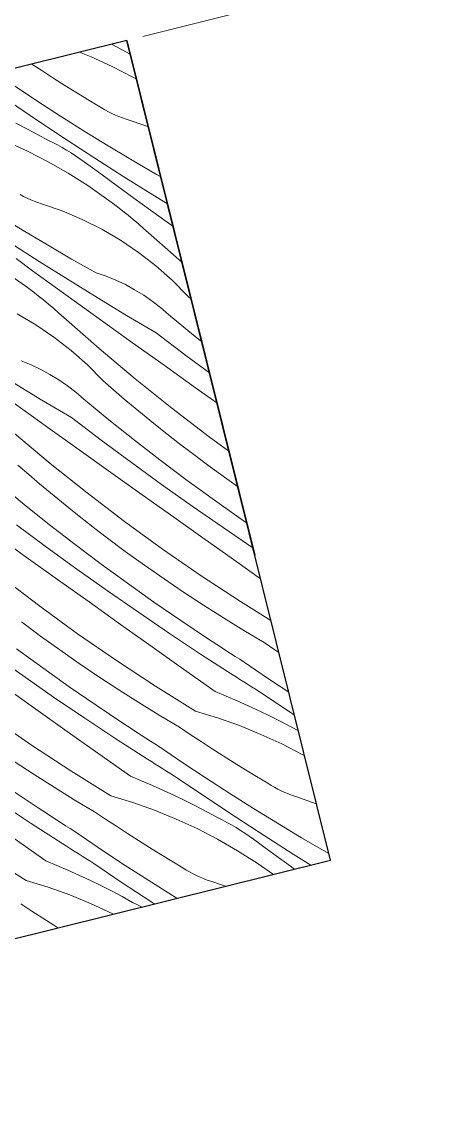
# Model space of a CAD drawing. Header units: millimetres. Extents: x -6376 to 18241, y -2739 to 17970.
# Drawn here: x 39 to 476, y -1042 to 55 of the extents above; entities that cross this region are included whole.
import ezdxf

# ---------------------------------------------------------------- set-up
doc = ezdxf.new("R2010")
doc.units = ezdxf.units.MM
doc.header["$MEASUREMENT"] = 0
doc.linetypes.add('Невидимі', pattern=[195.611112, 141.111112, -54.5])
for name, color, linetype in [('101 Стіни', 7, 'Continuous'), ('102 Колони', 7, 'Continuous'), ('103 Балки', 7, 'Continuous')]:
    doc.layers.add(name, color=color, linetype=linetype)
for name, color, linetype, lineweight, true_color in [('101 Стіни_Ном._пера__1', 18, 'Continuous', 25, 0x040404), ('102 Колони_Ном._пера__1', 18, 'Continuous', 25, 0x040404), ('103 Балки_Ном._пера__38', 253, 'Continuous', 13, 0xa4a4a4), ('Двери ARCHICAD_Ном._пера__102', 252, 'Continuous', 5, 0x898989)]:
    doc.layers.add(name, color=color, linetype=linetype, lineweight=lineweight, true_color=true_color)
doc.layers.add('102 Колони_Ном._пера__3', color=255, linetype='Continuous', lineweight=13)

# ---------------------------------------------------------------- blocks, each defined once
blk = doc.blocks.new('Simple Door Opening')
at = {"layer": 'Двери ARCHICAD_Ном._пера__102', "color": 252, "linetype": 'Continuous', "lineweight": 5, "true_color": 0x898989}
blk.add_line((-1615, 0), (-1615, -540), dxfattribs=at)
blk = doc.blocks.new('Стіна_1', base_point=(-6376.2, -1583.9))
at = {"layer": '101 Стіни_Ном._пера__1', "color": 18, "linetype": 'Continuous', "lineweight": 25, "true_color": 0x040404}
blk.add_line((145.6, 36.2), (275.8, -487.9), dxfattribs=at)
at = {"layer": 'Двери ARCHICAD_Ном._пера__102', "color": 252, "linetype": 'Continuous', "lineweight": 5, "true_color": 0x898989, "zscale": 1000, "rotation": 13.95045549855258}
blk.add_blockref('Simple Door Opening', (1712.9, 425.5), dxfattribs=at)
blk = doc.blocks.new('*X32')
at = {"layer": '102 Колони_Ном._пера__3', "color": 255, "linetype": 'Continuous', "lineweight": 13}
for p, q in [((97.6, 24.2), (109.5, 19.4)), ((130.2, 32.3), (140.8, 26.7)), ((140.8, 26.7), (149, 22.2)), ((48.9, 12), (48.7, 12.1)), ((60.1, 4.7), (48.9, 12)), ((109.5, 19.4), (130.9, 9.6)), ((71.3, -2.5), (60.1, 4.7)), ((130.9, 9.6), (151.8, -1.2)), ((54, -25.4), (30.2, -9.5)), ((82.5, -9.6), (71.3, -2.5)), ((93.9, -16.6), (82.5, -9.6)), ((151.8, -1.2), (155.4, -3.3)), ((105.2, -23.6), (93.9, -16.6)), ((54.8, -45.4), (25.8, -25.8)), ((78, -40.9), (54, -25.4)), ((116.6, -30.4), (105.2, -23.6)), ((120, -32.5), (116.6, -30.4)), ((123.4, -34.5), (120, -32.5)), ((102.1, -56.2), (78, -40.9)), ((126.9, -36.4), (123.4, -34.5)), ((130.4, -38.2), (126.9, -36.4)), ((134, -39.8), (130.4, -38.2)), ((137.6, -41.3), (134, -39.8)), ((141.3, -42.7), (137.6, -41.3)), ((145.1, -43.9), (141.3, -42.7)), ((32.8, -48.2), (43.8, -53.7)), ((43.8, -53.7), (54.6, -59.5)), ((83.8, -64.7), (54.8, -45.4)), ((166, -51.2), (145.1, -43.9)), ((167.4, -51.8), (166, -51.2)), ((54.6, -59.5), (65.4, -65.4)), ((70.2, -67.8), (65.4, -65.4)), ((113.1, -83.7), (83.8, -64.7)), ((126.5, -71.1), (102.1, -56.2)), ((23.3, -66.8), (44.7, -76.7)), ((44.7, -76.7), (65.6, -87.4)), ((75, -70.2), (70.2, -67.8)), ((79.7, -72.8), (75, -70.2)), ((84.3, -75.6), (79.7, -72.8)), ((88.9, -78.4), (84.3, -75.6)), ((151, -85.8), (126.5, -71.1)), ((65.6, -87.4), (86, -99.1)), ((93.4, -81.3), (88.9, -78.4)), ((97.9, -84.3), (93.4, -81.3)), ((102.3, -87.5), (97.9, -84.3)), ((119.1, -99.8), (102.3, -87.5)), ((142.5, -102.6), (113.1, -83.7)), ((175.7, -100.2), (151, -85.8)), ((86, -99.1), (105.9, -111.7)), ((136, -112.1), (119.1, -99.8)), ((172, -121.1), (142.5, -102.6)), ((180.1, -102.7), (175.7, -100.2)), ((105.9, -111.7), (125.1, -125.1)), ((152.9, -124.4), (136, -112.1)), ((40.6, -122.6), (37.2, -120.8)), ((44.2, -124.4), (40.6, -122.6)), ((47.8, -126), (44.2, -124.4)), ((51.4, -127.5), (47.8, -126)), ((55.1, -128.9), (51.4, -127.5)), ((58.9, -130.1), (55.1, -128.9)), ((79.8, -137.4), (58.9, -130.1)), ((130.7, -129.2), (125.1, -125.1)), ((136.1, -133.4), (130.7, -129.2)), ((169.8, -136.7), (152.9, -124.4)), ((186.9, -130.3), (172, -121.1)), ((40.3, -157.4), (15.9, -142.4)), ((100.2, -146.1), (79.8, -137.4)), ((141.6, -137.6), (136.1, -133.4)), ((146.9, -141.9), (141.6, -137.6)), ((152.2, -146.3), (146.9, -141.9)), ((186.8, -148.9), (169.8, -136.7)), ((120.1, -156), (100.2, -146.1)), ((157.5, -150.7), (152.2, -146.3)), ((162.7, -155.2), (157.5, -150.7)), ((192.6, -153.1), (186.8, -148.9)), ((64.8, -172), (40.3, -157.4)), ((139.2, -167.3), (120.1, -156)), ((167.8, -159.8), (162.7, -155.2)), ((201.7, -189.7), (167.8, -159.8)), ((56.3, -188.8), (26.9, -169.9)), ((89.5, -186.4), (64.8, -172)), ((157.6, -179.7), (139.2, -167.3)), ((49.8, -198.3), (32.9, -186)), ((114.3, -200.5), (89.5, -186.4)), ((175.1, -193.3), (157.6, -179.7)), ((85.8, -207.3), (56.3, -188.8)), ((191.7, -208), (175.1, -193.3)), ((19.6, -197.9), (38.9, -211.4)), ((66.7, -210.6), (49.8, -198.3)), ((115.5, -225.7), (85.8, -207.3)), ((124.5, -203.9), (114.3, -200.5)), ((134.5, -207.9), (124.5, -203.9)), ((144.2, -212.5), (134.5, -207.9)), ((207.3, -223.8), (191.7, -208)), ((44.5, -215.4), (38.9, -211.4)), ((49.9, -219.6), (44.5, -215.4)), ((83.6, -222.9), (66.7, -210.6)), ((153.6, -217.6), (144.2, -212.5)), ((162.8, -223.2), (153.6, -217.6)), ((55.3, -223.8), (49.9, -219.6)), ((60.7, -228.1), (55.3, -223.8)), ((66, -232.5), (60.7, -228.1)), ((100.5, -235.1), (83.6, -222.9)), ((145.4, -243.8), (115.5, -225.7)), ((171.6, -229.3), (162.8, -223.2)), ((180, -235.9), (171.6, -229.3)), ((210.9, -227), (207.3, -223.8)), ((71.3, -236.9), (66, -232.5)), ((76.4, -241.4), (71.3, -236.9)), ((117.5, -247.3), (100.5, -235.1)), ((188.1, -243), (180, -235.9)), ((53, -253.5), (33.9, -242.2)), ((81.6, -246), (76.4, -241.4)), ((117.4, -277.6), (81.6, -246)), ((134.5, -259.5), (117.5, -247.3)), ((175.4, -261.6), (145.4, -243.8)), ((213.6, -263.9), (188.1, -243)), ((71.4, -265.9), (53, -253.5)), ((151.5, -271.7), (134.5, -259.5)), ((205.8, -284.7), (175.4, -261.6)), ((88.9, -279.5), (71.4, -265.9)), ((183.5, -294.5), (151.5, -271.7)), ((221.7, -270.4), (213.6, -263.9)), ((105.5, -294.2), (88.9, -279.5)), ((154, -308.4), (117.4, -277.6)), ((229.7, -302.4), (205.8, -284.7)), ((48.2, -294.1), (38.3, -290.2)), ((58, -298.7), (48.2, -294.1)), ((121.1, -310), (105.5, -294.2)), ((215.5, -317.4), (183.5, -294.5)), ((67.4, -303.8), (58, -298.7)), ((76.5, -309.4), (67.4, -303.8)), ((59.2, -330), (29.3, -311.9)), ((85.3, -315.5), (76.5, -309.4)), ((93.8, -322.1), (85.3, -315.5)), ((132, -319.5), (121.1, -310)), ((191.4, -338.3), (154, -308.4)), ((237.2, -332.8), (215.5, -317.4)), ((101.8, -329.2), (93.8, -322.1)), ((143, -328.9), (132, -319.5)), ((154.2, -338.3), (143, -328.9)), ((48.3, -345.7), (31.3, -333.5)), ((89.2, -347.8), (59.2, -330)), ((127.4, -350.1), (101.8, -329.2)), ((165.3, -347.5), (154.2, -338.3)), ((229.4, -367.3), (191.4, -338.3)), ((65.3, -357.9), (48.3, -345.7)), ((119.6, -370.9), (89.2, -347.8)), ((153.3, -370.7), (127.4, -350.1)), ((176.6, -356.6), (165.3, -347.5)), ((97.3, -380.7), (65.3, -357.9)), ((188, -365.6), (176.6, -356.6)), ((67.8, -394.6), (31.2, -363.9)), ((150.3, -393.6), (119.6, -370.9)), ((179.4, -390.9), (153.3, -370.7)), ((199.4, -374.6), (188, -365.6)), ((249.4, -381.9), (229.4, -367.3)), ((129.3, -403.6), (97.3, -380.7)), ((211, -383.4), (199.4, -374.6)), ((230.3, -397.8), (211, -383.4)), ((105.2, -424.5), (67.8, -394.6)), ((181.1, -416), (150.3, -393.6)), ((205.8, -410.8), (179.4, -390.9)), ((45.8, -405.7), (34.9, -396.2)), ((56.8, -415.2), (45.8, -405.7)), ((161.4, -426.4), (129.3, -403.6)), ((249.9, -412), (230.3, -397.8)), ((41.2, -436.3), (15.6, -415.4)), ((67.9, -424.5), (56.8, -415.2)), ((212.3, -438.1), (181.1, -416)), ((232.5, -430.3), (205.8, -410.8)), ((258.4, -417.9), (249.9, -412)), ((79.1, -433.7), (67.9, -424.5)), ((143.2, -453.5), (105.2, -424.5)), ((193.4, -449.2), (161.4, -426.4)), ((67.1, -456.9), (41.2, -436.3)), ((90.4, -442.8), (79.1, -433.7)), ((243.6, -459.8), (212.3, -438.1)), ((259.5, -449.4), (232.5, -430.3)), ((101.8, -451.9), (90.4, -442.8)), ((225.5, -472), (193.4, -449.2)), ((267.6, -455), (259.5, -449.4)), ((64, -479.8), (33.4, -457.1)), ((93.2, -477.1), (67.1, -456.9)), ((113.2, -460.8), (101.8, -451.9)), ((124.7, -469.6), (113.2, -460.8)), ((181.9, -481.6), (143.2, -453.5)), ((273.9, -480.4), (243.6, -459.8)), ((43.1, -489.8), (11.1, -466.9)), ((144.1, -484), (124.7, -469.6)), ((94.9, -502.2), (64, -479.8)), ((119.6, -497), (93.2, -477.1)), ((221.2, -508.8), (181.9, -481.6)), ((257.5, -494.8), (225.5, -472)), ((75.2, -512.6), (43.1, -489.8)), ((163.7, -498.2), (144.1, -484)), ((126.1, -524.3), (94.9, -502.2)), ((146.3, -516.5), (119.6, -497)), ((183.5, -512), (163.7, -498.2)), ((281.8, -512), (257.5, -494.8)), ((57, -539.7), (18.9, -510.7)), ((107.2, -535.4), (75.2, -512.6)), ((203.4, -525.6), (183.5, -512)), ((261.2, -535.1), (221.2, -508.8)), ((157.4, -546), (126.1, -524.3)), ((173.3, -535.6), (146.3, -516.5)), ((223.6, -538.8), (203.4, -525.6)), ((139.3, -558.3), (107.2, -535.4)), ((200.5, -554.4), (173.3, -535.6)), ((292.3, -554.5), (261.2, -535.1)), ((95.6, -567.8), (57, -539.7)), ((189, -567.5), (157.4, -546)), ((244, -551.8), (223.6, -538.8)), ((57.9, -570.2), (38.5, -555.8)), ((171.3, -581.1), (139.3, -558.3)), ((227.9, -572.8), (200.5, -554.4)), ((264.6, -564.4), (244, -551.8)), ((77.5, -584.4), (57.9, -570.2)), ((135, -595), (95.6, -567.8)), ((220.8, -588.5), (189, -567.5)), ((285.3, -576.8), (264.6, -564.4)), ((203.4, -603.8), (171.3, -581.1)), ((232.6, -575.8), (227.9, -572.8)), ((237.2, -578.9), (232.6, -575.8)), ((241.9, -581.9), (237.2, -578.9)), ((296.4, -584.2), (285.3, -576.8)), ((39.8, -610.5), (8.7, -588.4)), ((60.1, -602.7), (33.4, -583.2)), ((97.2, -598.2), (77.5, -584.4)), ((252.8, -609.3), (220.8, -588.5)), ((246.5, -584.9), (241.9, -581.9)), ((251.2, -587.9), (246.5, -584.9)), ((255.9, -590.9), (251.2, -587.9)), ((260.5, -593.9), (255.9, -590.9)), ((300.3, -586.8), (296.4, -584.2)), ((87, -621.8), (60.1, -602.7)), ((117.2, -611.8), (97.2, -598.2)), ((174.9, -621.3), (135, -595)), ((265.2, -596.9), (260.5, -593.9)), ((288.8, -613), (265.2, -596.9)), ((71.2, -632.3), (39.8, -610.5)), ((137.4, -625.1), (117.2, -611.8)), ((235.5, -626.6), (203.4, -603.8)), ((256.8, -611.8), (252.8, -609.3)), ((260.7, -614.3), (256.8, -611.8)), ((264.7, -616.8), (260.7, -614.3)), ((310.4, -627.4), (288.8, -613)), ((53.1, -644.5), (21, -621.7)), ((114.3, -640.6), (87, -621.8)), ((157.8, -638), (137.4, -625.1)), ((215.5, -646.6), (174.9, -621.3)), ((268.6, -619.3), (264.7, -616.8)), ((272.6, -621.8), (268.6, -619.3)), ((276.5, -624.3), (272.6, -621.8)), ((280.5, -626.8), (276.5, -624.3)), ((102.8, -653.7), (71.2, -632.3)), ((235.5, -626.6), (246.8, -631.3)), ((246.8, -631.3), (258.1, -636.1)), ((258.1, -636.1), (269.3, -641.1)), ((284.5, -629.3), (280.5, -626.8)), ((313.4, -648.8), (284.5, -629.3)), ((85.1, -667.3), (53.1, -644.5)), ((141.7, -659), (114.3, -640.6)), ((178.4, -650.6), (157.8, -638)), ((215.5, -646.6), (238, -653.5)), ((269.3, -641.1), (280.4, -646.3)), ((280.4, -646.3), (291.5, -651.7)), ((48.8, -681.2), (9.4, -654.1)), ((134.6, -674.7), (102.8, -653.7)), ((199.1, -663), (178.4, -650.6)), ((238, -653.5), (260.2, -661.4)), ((291.5, -651.7), (302.4, -657.2)), ((302.4, -657.2), (313.3, -663)), ((316.2, -650.7), (313.4, -648.8)), ((117.2, -690), (85.1, -667.3)), ((146.3, -662), (141.7, -659)), ((151, -665.1), (146.3, -662)), ((155.6, -668.1), (151, -665.1)), ((160.3, -671.1), (155.6, -668.1)), ((210.2, -670.4), (199.1, -663)), ((260.2, -661.4), (281.9, -670.3)), ((313.3, -663), (320.2, -666.8)), ((166.6, -695.5), (134.6, -674.7)), ((165, -674.1), (160.3, -671.1)), ((169.6, -677.1), (165, -674.1)), ((174.3, -680.1), (169.6, -677.1)), ((179, -683.1), (174.3, -680.1)), ((221.3, -677.7), (210.2, -670.4)), ((232.5, -685), (221.3, -677.7)), ((281.9, -670.3), (303.3, -680.1)), ((303.3, -680.1), (324.2, -690.9)), ((88.7, -707.5), (48.8, -681.2)), ((149.3, -712.8), (117.2, -690)), ((202.6, -699.2), (179, -683.1)), ((243.7, -692.2), (232.5, -685)), ((324.2, -690.9), (326.5, -692.2)), ((51.2, -711.3), (31, -698)), ((170.6, -698), (166.6, -695.5)), ((174.5, -700.5), (170.6, -698)), ((178.5, -703), (174.5, -700.5)), ((226.4, -715), (202.6, -699.2)), ((255, -699.3), (243.7, -692.2)), ((266.3, -706.3), (255, -699.3)), ((71.6, -724.2), (51.2, -711.3)), ((129.3, -732.8), (88.7, -707.5)), ((149.3, -712.8), (160.6, -717.5)), ((182.4, -705.5), (178.5, -703)), ((186.4, -708), (182.4, -705.5)), ((190.3, -710.5), (186.4, -708)), ((194.3, -713), (190.3, -710.5)), ((198.2, -715.5), (194.3, -713)), ((277.6, -713.2), (266.3, -706.3)), ((92.2, -736.9), (71.6, -724.2)), ((160.6, -717.5), (171.9, -722.3)), ((171.9, -722.3), (183.1, -727.3)), ((227.2, -735), (198.2, -715.5)), ((250.4, -730.6), (226.4, -715)), ((289.1, -720.1), (277.6, -713.2)), ((292.4, -722.2), (289.1, -720.1)), ((295.8, -724.2), (292.4, -722.2)), ((55.5, -745.2), (28, -726.8)), ((129.3, -732.8), (151.8, -739.7)), ((183.1, -727.3), (194.2, -732.5)), ((194.2, -732.5), (205.3, -737.9)), ((256.3, -754.4), (227.2, -735)), ((274.6, -745.9), (250.4, -730.6)), ((299.3, -726.1), (295.8, -724.2)), ((302.8, -727.9), (299.3, -726.1)), ((306.4, -729.5), (302.8, -727.9)), ((310.1, -731), (306.4, -729.5)), ((313.8, -732.4), (310.1, -731)), ((317.5, -733.6), (313.8, -732.4)), ((338.5, -740.9), (317.5, -733.6)), ((48.4, -761), (16.6, -739.9)), ((60.1, -748.2), (55.5, -745.2)), ((112.9, -749.2), (92.2, -736.9)), ((151.8, -739.7), (173.9, -747.6)), ((205.3, -737.9), (216.2, -743.4)), ((216.2, -743.4), (227.1, -749.2)), ((298.9, -760.8), (274.6, -745.9)), ((338.6, -741), (338.5, -740.9)), ((64.8, -751.3), (60.1, -748.2)), ((69.4, -754.3), (64.8, -751.3)), ((74.1, -757.3), (69.4, -754.3)), ((124, -756.6), (112.9, -749.2)), ((135.1, -763.9), (124, -756.6)), ((173.9, -747.6), (195.7, -756.5)), ((195.7, -756.5), (217.1, -766.3)), ((227.1, -749.2), (237.8, -755.1)), ((242.6, -757.4), (237.8, -755.1)), ((285.5, -773.4), (256.3, -754.4)), ((80.4, -781.7), (48.4, -761)), ((78.8, -760.3), (74.1, -757.3)), ((83.4, -763.3), (78.8, -760.3)), ((88.1, -766.3), (83.4, -763.3)), ((92.8, -769.3), (88.1, -766.3)), ((146.3, -771.2), (135.1, -763.9)), ((217.1, -766.3), (238, -777.1)), ((247.4, -759.9), (242.6, -757.4)), ((252.1, -762.5), (247.4, -759.9)), ((256.8, -765.2), (252.1, -762.5)), ((261.4, -768.1), (256.8, -765.2)), ((265.9, -771), (261.4, -768.1)), ((323.4, -775.5), (298.9, -760.8)), ((63.1, -799), (31, -776.3)), ((116.4, -785.4), (92.8, -769.3)), ((157.5, -778.4), (146.3, -771.2)), ((168.8, -785.5), (157.5, -778.4)), ((238, -777.1), (258.4, -788.8)), ((270.3, -774), (265.9, -771)), ((274.7, -777.1), (270.3, -774)), ((291.6, -789.5), (274.7, -777.1)), ((314.9, -792.2), (285.5, -773.4)), ((348.1, -789.9), (323.4, -775.5)), ((84.3, -784.2), (80.4, -781.7)), ((88.3, -786.7), (84.3, -784.2)), ((92.2, -789.2), (88.3, -786.7)), ((96.2, -791.7), (92.2, -789.2)), ((140.2, -801.3), (116.4, -785.4)), ((180.1, -792.5), (168.8, -785.5)), ((258.4, -788.8), (278.3, -801.4)), ((308.4, -801.8), (291.6, -789.5)), ((351.2, -791.7), (348.1, -789.9)), ((43.1, -819), (2.5, -793.7)), ((63.1, -799), (74.4, -803.7)), ((100.1, -794.2), (96.2, -791.7)), ((104.1, -796.7), (100.1, -794.2)), ((108.1, -799.2), (104.1, -796.7)), ((112, -801.7), (108.1, -799.2)), ((191.4, -799.5), (180.1, -792.5)), ((202.8, -806.3), (191.4, -799.5)), ((332.8, -803.5), (314.9, -792.2)), ((74.4, -803.7), (85.7, -808.5)), ((85.7, -808.5), (96.9, -813.5)), ((141, -821.3), (112, -801.7)), ((164.2, -816.8), (140.2, -801.3)), ((206.2, -808.4), (202.8, -806.3)), ((209.6, -810.4), (206.2, -808.4)), ((213.1, -812.3), (209.6, -810.4)), ((278.3, -801.4), (294.8, -812.9)), ((316.3, -807.6), (308.4, -801.8)), ((43.1, -819), (65.6, -825.9)), ((96.9, -813.5), (108, -818.7)), ((108, -818.7), (119.1, -824.1)), ((170.1, -840.6), (141, -821.3)), ((188.3, -832.1), (164.2, -816.8)), ((216.6, -814.1), (213.1, -812.3)), ((220.2, -815.7), (216.6, -814.1)), ((223.8, -817.2), (220.2, -815.7)), ((227.5, -818.6), (223.8, -817.2)), ((231.3, -819.8), (227.5, -818.6)), ((246.1, -825), (231.3, -819.8)), ((65.6, -825.9), (87.7, -833.8)), ((87.7, -833.8), (109.5, -842.7)), ((119.1, -824.1), (130, -829.6)), ((130, -829.6), (140.8, -835.4)), ((196.8, -837.3), (188.3, -832.1)), ((48.9, -850.2), (37.8, -842.8)), ((109.5, -842.7), (130.9, -852.5)), ((140.8, -835.4), (151.6, -841.3)), ((156.4, -843.7), (151.6, -841.3)), ((161.1, -846.1), (156.4, -843.7)), ((173.7, -843), (170.1, -840.6)), ((60.1, -857.4), (48.9, -850.2)), ((130.9, -852.5), (132.3, -853.3)), ((71.3, -864.6), (60.1, -857.4)), ((75.6, -867.3), (71.3, -864.6))]:
    blk.add_line(p, q, dxfattribs=at)
blk = doc.blocks.new('Колона_1', base_point=(-168.1, -484.8))
at = {"layer": '102 Колони_Ном._пера__1', "color": 18, "linetype": 'Continuous', "lineweight": 25, "true_color": 0x040404, "flags": 128}
blk.add_lwpolyline([(-481.7, -1005.8), (352.9, -798.5), (145.6, 36.2), (-689.1, -171.2)], close=True, dxfattribs=at)
at = {"layer": '102 Колони', "color": 18, "lineweight": 25, "true_color": 0x040404}
blk.add_blockref('*X32', (0, 0), dxfattribs=at)
blk = doc.blocks.new('Балка_1', base_point=(18007.4, 4246.5))
at = {"layer": '103 Балки_Ном._пера__38', "color": 253, "linetype": 'Невидимі', "lineweight": 13, "true_color": 0xa4a4a4}
blk.add_line((17954.3, 4460), (-6376.2, -1583.9), dxfattribs=at)

msp = doc.modelspace()

# ---------------------------------------------------------------- block references
at = {"layer": '101 Стіни', "color": 18, "lineweight": 25, "true_color": 0x040404}
msp.add_blockref('Стіна_1', (-6376.2, -1583.9), dxfattribs=at)
at = {"layer": '102 Колони', "color": 18, "lineweight": 25, "true_color": 0x040404}
msp.add_blockref('Колона_1', (-168.1, -484.8), dxfattribs=at)
at = {"layer": '103 Балки', "color": 253, "lineweight": 13, "true_color": 0xa4a4a4}
msp.add_blockref('Балка_1', (18007.4, 4246.5), dxfattribs=at)

doc.saveas('drawing.dxf')
